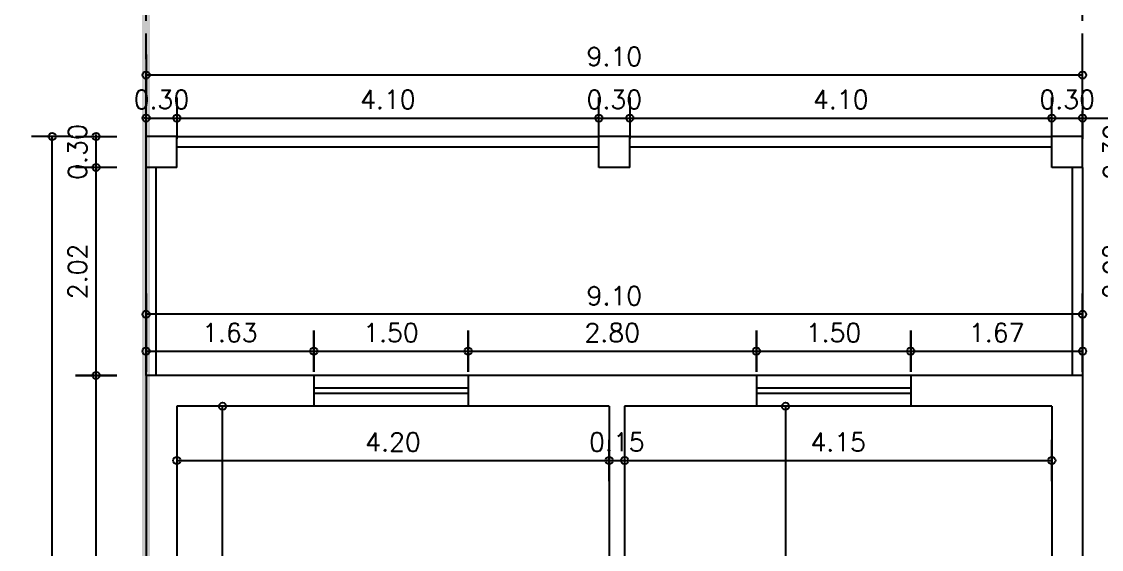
# Model space of a CAD drawing. Header units: inches. Extents: x 195 to 311, y -195 to -148.
# Drawn here: x 283.16 to 293.65, y -161.15 to -156.02 of the extents above; entities that cross this region are included whole.
import ezdxf

# ---------------------------------------------------------------- set-up
doc = ezdxf.new("R2010")
doc.units = ezdxf.units.IN
doc.header["$MEASUREMENT"] = 0
for name, pattern in [('ACAD_ISO04W100', [30.5, 24, -3, 0.5, -3]), ('DASHDOT', [25.4, 12.7, -6.35, 0, -6.35]), ('HIDDEN', [0.375, 0.25, -0.125])]:
    doc.linetypes.add(name, pattern=pattern)
doc.layers.get('0').update_dxf_attribs({"linetype": 'CONTINUOUS'})
doc.layers.get('DEFPOINTS').update_dxf_attribs({"linetype": 'CONTINUOUS'})
for name, color, linetype in [('cotas', 7, 'CONTINUOUS'), ('LIMITE', 1, 'ACAD_ISO04W100'), ('paredes', 2, 'CONTINUOUS'), ('vão', 1, 'CONTINUOUS')]:
    doc.layers.add(name, color=color, linetype=linetype)
doc.styles.add('ROMANS', font='romans.shx', dxfattribs={"height": 0.18})
doc.dimstyles.new('LIN-100', dxfattribs={"dimtxt": 0.19, "dimasz": 0.01, "dimexe": 0.18, "dimexo": 0, "dimgap": 0.09, "dimtad": 1, "dimtoh": 1, "dimzin": 0, "dimdsep": 46, "dimtxsty": 'ROMANS', "dimblk1": 'COTA', "dimblk2": 'COTA1', "dimsah": 1, "dimcen": 0.09, "dimse1": 1, "dimse2": 1, "dimclrd": 4, "dimclre": 4, "dimadec": 0, "dimazin": 0, "dimtfac": 1, "dimtix": 1, "dimtmove": 2, "dimatfit": 3, "dimldrblk": 'COTA', "dimfxl": 0, "dimtolj": 1, "dimtzin": 0, "dimarcsym": 0})

# ---------------------------------------------------------------- blocks, each defined once
blk = doc.blocks.new('COTA')
at = {"color": 4}
blk.add_line((0, -20.1), (0, 20.1), dxfattribs=at)
at = {"color": 2}
blk.add_circle((0, 0), 3.52, dxfattribs=at)
blk = doc.blocks.new('COTA1')
at = {"color": 4}
blk.add_line((0, -20.1), (0, 20.1), dxfattribs=at)
at = {"color": 2}
blk.add_circle((0, 0), 3.52, dxfattribs=at)
blk = doc.blocks.new('*D60')
at = {"layer": 'cotas', "color": 4, "lineweight": -2}
blk.add_line((283.886, -168.228), (283.886, -159.468), dxfattribs=at)
at = {"layer": 'DEFPOINTS', "color": 0}
for p in [(283.886, -159.458), (284.371, -159.458), (284.371, -168.238)]:
    blk.add_point(p, dxfattribs=at)
at = {"layer": 'cotas', "color": 4, "lineweight": -2, "xscale": 0.01, "yscale": 0.01, "zscale": 0.01}
for name, p, rotation in [('COTA1', (283.886, -159.458), 90), ('COTA', (283.886, -168.238), 270)]:
    blk.add_blockref(name, p, dxfattribs=dict(at, rotation=rotation))
at = {"layer": 'cotas', "color": 0, "insert": (283.706, -163.848), "char_height": 0.18, "attachment_point": 5, "rotation": 90, "style": 'ROMANS'}
blk.add_mtext('\\A1;8.78', dxfattribs=at)
blk = doc.blocks.new('*D61')
at = {"layer": 'cotas', "color": 4, "lineweight": -2}
blk.add_line((283.886, -159.448), (283.886, -157.448), dxfattribs=at)
at = {"layer": 'DEFPOINTS', "color": 0}
for p in [(283.886, -157.438), (284.371, -157.438), (284.371, -159.458)]:
    blk.add_point(p, dxfattribs=at)
at = {"layer": 'cotas', "color": 4, "lineweight": -2, "xscale": 0.01, "yscale": 0.01, "zscale": 0.01}
for name, p, rotation in [('COTA1', (283.886, -157.438), 90), ('COTA', (283.886, -159.458), 270)]:
    blk.add_blockref(name, p, dxfattribs=dict(at, rotation=rotation))
at = {"layer": 'cotas', "color": 0, "insert": (283.706, -158.448), "char_height": 0.18, "attachment_point": 5, "rotation": 90, "style": 'ROMANS'}
blk.add_mtext('\\A1;2.02', dxfattribs=at)
blk = doc.blocks.new('*D62')
at = {"layer": 'cotas', "color": 4, "lineweight": -2}
for p, q in [((283.886, -157.128), (283.886, -157.118)), ((283.886, -157.438), (283.886, -157.138)), ((283.886, -157.448), (283.886, -157.458))]:
    blk.add_line(p, q, dxfattribs=at)
at = {"layer": 'DEFPOINTS', "color": 0}
for p in [(283.886, -157.138), (284.371, -157.138), (284.371, -157.438)]:
    blk.add_point(p, dxfattribs=at)
at = {"layer": 'cotas', "color": 4, "lineweight": -2, "xscale": 0.01, "yscale": 0.01, "zscale": 0.01}
for name, p, rotation in [('COTA1', (283.886, -157.138), 270), ('COTA', (283.886, -157.438), 90)]:
    blk.add_blockref(name, p, dxfattribs=dict(at, rotation=rotation))
at = {"layer": 'cotas', "color": 0, "insert": (283.706, -157.288), "char_height": 0.18, "attachment_point": 5, "rotation": 90, "style": 'ROMANS'}
blk.add_mtext('\\A1;0.30', dxfattribs=at)
blk = doc.blocks.new('*D68')
at = {"layer": 'cotas', "color": 4, "lineweight": -2}
blk.add_line((293.941, -168.228), (293.941, -159.468), dxfattribs=at)
at = {"layer": 'DEFPOINTS', "color": 0}
for p in [(293.471, -159.458), (293.941, -159.458), (293.471, -168.238)]:
    blk.add_point(p, dxfattribs=at)
at = {"layer": 'cotas', "color": 4, "lineweight": -2, "xscale": 0.01, "yscale": 0.01, "zscale": 0.01}
for name, p, rotation in [('COTA1', (293.941, -159.458), 90), ('COTA', (293.941, -168.238), 270)]:
    blk.add_blockref(name, p, dxfattribs=dict(at, rotation=rotation))
at = {"layer": 'cotas', "color": 0, "insert": (293.761, -163.848), "char_height": 0.18, "attachment_point": 5, "rotation": 90, "style": 'ROMANS'}
blk.add_mtext('\\A1;8.78', dxfattribs=at)
blk = doc.blocks.new('*D69')
at = {"layer": 'cotas', "color": 4, "lineweight": -2}
blk.add_line((293.941, -159.448), (293.941, -157.448), dxfattribs=at)
at = {"layer": 'DEFPOINTS', "color": 0}
for p in [(293.471, -157.438), (293.941, -157.438), (293.471, -159.458)]:
    blk.add_point(p, dxfattribs=at)
at = {"layer": 'cotas', "color": 4, "lineweight": -2, "xscale": 0.01, "yscale": 0.01, "zscale": 0.01}
for name, p, rotation in [('COTA1', (293.941, -157.438), 90), ('COTA', (293.941, -159.458), 270)]:
    blk.add_blockref(name, p, dxfattribs=dict(at, rotation=rotation))
at = {"layer": 'cotas', "color": 0, "insert": (293.761, -158.448), "char_height": 0.18, "attachment_point": 5, "rotation": 90, "style": 'ROMANS'}
blk.add_mtext('\\A1;2.02', dxfattribs=at)
blk = doc.blocks.new('*D70')
at = {"layer": 'cotas', "color": 4, "lineweight": -2}
for p, q in [((293.941, -157.128), (293.941, -157.118)), ((293.941, -157.438), (293.941, -157.138)), ((293.941, -157.448), (293.941, -157.458))]:
    blk.add_line(p, q, dxfattribs=at)
at = {"layer": 'DEFPOINTS', "color": 0}
for p in [(293.471, -157.138), (293.941, -157.138), (293.471, -157.438)]:
    blk.add_point(p, dxfattribs=at)
at = {"layer": 'cotas', "color": 4, "lineweight": -2, "xscale": 0.01, "yscale": 0.01, "zscale": 0.01}
for name, p, rotation in [('COTA1', (293.941, -157.138), 270), ('COTA', (293.941, -157.438), 90)]:
    blk.add_blockref(name, p, dxfattribs=dict(at, rotation=rotation))
at = {"layer": 'cotas', "color": 0, "insert": (293.761, -157.288), "char_height": 0.18, "attachment_point": 5, "rotation": 90, "style": 'ROMANS'}
blk.add_mtext('\\A1;0.30', dxfattribs=at)
blk = doc.blocks.new('*D71')
at = {"layer": 'cotas', "color": 4, "lineweight": -2}
for p, q in [((284.361, -156.959), (284.351, -156.959)), ((284.371, -156.959), (284.671, -156.959)), ((284.681, -156.959), (284.691, -156.959))]:
    blk.add_line(p, q, dxfattribs=at)
at = {"layer": 'DEFPOINTS', "color": 0}
for p in [(284.671, -156.959), (284.371, -157.138), (284.671, -157.138)]:
    blk.add_point(p, dxfattribs=at)
at = {"layer": 'cotas', "color": 4, "lineweight": -2, "xscale": 0.01, "yscale": 0.01, "zscale": 0.01}
blk.add_blockref('COTA', (284.371, -156.959), dxfattribs=at)
at = {"layer": 'cotas', "color": 4, "lineweight": -2, "xscale": 0.01, "yscale": 0.01, "zscale": 0.01, "rotation": 180}
blk.add_blockref('COTA1', (284.671, -156.959), dxfattribs=at)
at = {"layer": 'cotas', "color": 0, "insert": (284.521, -156.779), "char_height": 0.18, "attachment_point": 5, "style": 'ROMANS'}
blk.add_mtext('\\A1;0.30', dxfattribs=at)
blk = doc.blocks.new('*D72')
at = {"layer": 'cotas', "color": 4, "lineweight": -2}
blk.add_line((284.681, -156.959), (288.761, -156.959), dxfattribs=at)
at = {"layer": 'DEFPOINTS', "color": 0}
for p in [(288.771, -156.959), (284.671, -157.138), (288.771, -157.138)]:
    blk.add_point(p, dxfattribs=at)
at = {"layer": 'cotas', "color": 4, "lineweight": -2, "xscale": 0.01, "yscale": 0.01, "zscale": 0.01}
for name, p, rotation in [('COTA', (284.671, -156.959), 180.0000000000106), ('COTA1', (288.771, -156.959), 1.058488597991058e-11)]:
    blk.add_blockref(name, p, dxfattribs=dict(at, rotation=rotation))
at = {"layer": 'cotas', "color": 0, "insert": (286.721, -156.779), "char_height": 0.18, "attachment_point": 5, "style": 'ROMANS'}
blk.add_mtext('\\A1;4.10', dxfattribs=at)
blk = doc.blocks.new('*D73')
at = {"layer": 'cotas', "color": 4, "lineweight": -2}
for p, q in [((288.761, -156.959), (288.751, -156.959)), ((288.771, -156.959), (289.071, -156.959)), ((289.081, -156.959), (289.091, -156.959))]:
    blk.add_line(p, q, dxfattribs=at)
at = {"layer": 'DEFPOINTS', "color": 0}
for p in [(289.071, -156.959), (288.771, -157.138), (289.071, -157.138)]:
    blk.add_point(p, dxfattribs=at)
at = {"layer": 'cotas', "color": 4, "lineweight": -2, "xscale": 0.01, "yscale": 0.01, "zscale": 0.01}
for name, p, rotation in [('COTA', (288.771, -156.959), 1.055155962603749e-11), ('COTA1', (289.071, -156.959), 180.0000000000106)]:
    blk.add_blockref(name, p, dxfattribs=dict(at, rotation=rotation))
at = {"layer": 'cotas', "color": 0, "insert": (288.921, -156.779), "char_height": 0.18, "attachment_point": 5, "style": 'ROMANS'}
blk.add_mtext('\\A1;0.30', dxfattribs=at)
blk = doc.blocks.new('*D74')
at = {"layer": 'cotas', "color": 4, "lineweight": -2}
blk.add_line((289.081, -156.959), (293.161, -156.959), dxfattribs=at)
at = {"layer": 'DEFPOINTS', "color": 0}
for p in [(293.171, -156.959), (289.071, -157.138), (293.171, -157.138)]:
    blk.add_point(p, dxfattribs=at)
at = {"layer": 'cotas', "color": 4, "lineweight": -2, "xscale": 0.01, "yscale": 0.01, "zscale": 0.01}
for name, p, rotation in [('COTA', (289.071, -156.959), 180.0000000000106), ('COTA1', (293.171, -156.959), 1.058488597991058e-11)]:
    blk.add_blockref(name, p, dxfattribs=dict(at, rotation=rotation))
at = {"layer": 'cotas', "color": 0, "insert": (291.121, -156.779), "char_height": 0.18, "attachment_point": 5, "style": 'ROMANS'}
blk.add_mtext('\\A1;4.10', dxfattribs=at)
blk = doc.blocks.new('*D75')
at = {"layer": 'cotas', "color": 4, "lineweight": -2}
for p, q in [((293.161, -156.959), (293.151, -156.959)), ((293.171, -156.959), (293.471, -156.959)), ((293.481, -156.959), (293.491, -156.959))]:
    blk.add_line(p, q, dxfattribs=at)
at = {"layer": 'DEFPOINTS', "color": 0}
for p in [(293.471, -156.959), (293.171, -157.138), (293.471, -157.138)]:
    blk.add_point(p, dxfattribs=at)
at = {"layer": 'cotas', "color": 4, "lineweight": -2, "xscale": 0.01, "yscale": 0.01, "zscale": 0.01}
for name, p, rotation in [('COTA', (293.171, -156.959), 1.055155962603749e-11), ('COTA1', (293.471, -156.959), 180.0000000000106)]:
    blk.add_blockref(name, p, dxfattribs=dict(at, rotation=rotation))
at = {"layer": 'cotas', "color": 0, "insert": (293.321, -156.779), "char_height": 0.18, "attachment_point": 5, "style": 'ROMANS'}
blk.add_mtext('\\A1;0.30', dxfattribs=at)
blk = doc.blocks.new('*D76')
at = {"layer": 'cotas', "color": 4, "lineweight": -2}
blk.add_line((284.381, -159.223), (285.991, -159.223), dxfattribs=at)
at = {"layer": 'DEFPOINTS', "color": 0}
for p in [(286.001, -159.223), (284.371, -159.458), (286.001, -159.458)]:
    blk.add_point(p, dxfattribs=at)
at = {"layer": 'cotas', "color": 4, "lineweight": -2, "xscale": 0.01, "yscale": 0.01, "zscale": 0.01, "rotation": 180}
blk.add_blockref('COTA', (284.371, -159.223), dxfattribs=at)
at = {"layer": 'cotas', "color": 4, "lineweight": -2, "xscale": 0.01, "yscale": 0.01, "zscale": 0.01}
blk.add_blockref('COTA1', (286.001, -159.223), dxfattribs=at)
at = {"layer": 'cotas', "color": 0, "insert": (285.186, -159.043), "char_height": 0.18, "attachment_point": 5, "style": 'ROMANS'}
blk.add_mtext('\\A1;1.63', dxfattribs=at)
blk = doc.blocks.new('*D77')
at = {"layer": 'cotas', "color": 4, "lineweight": -2}
blk.add_line((286.011, -159.223), (287.491, -159.223), dxfattribs=at)
at = {"layer": 'DEFPOINTS', "color": 0}
for p in [(287.501, -159.223), (286.001, -159.458), (287.501, -159.458)]:
    blk.add_point(p, dxfattribs=at)
at = {"layer": 'cotas', "color": 4, "lineweight": -2, "xscale": 0.01, "yscale": 0.01, "zscale": 0.01}
for name, p, rotation in [('COTA', (286.001, -159.223), 180.0000000000057), ('COTA1', (287.501, -159.223), 5.699553989182623e-12)]:
    blk.add_blockref(name, p, dxfattribs=dict(at, rotation=rotation))
at = {"layer": 'cotas', "color": 0, "insert": (286.751, -159.043), "char_height": 0.18, "attachment_point": 5, "style": 'ROMANS'}
blk.add_mtext('\\A1;1.50', dxfattribs=at)
blk = doc.blocks.new('*D78')
at = {"layer": 'cotas', "color": 4, "lineweight": -2}
blk.add_line((287.511, -159.223), (290.291, -159.223), dxfattribs=at)
at = {"layer": 'DEFPOINTS', "color": 0}
for p in [(290.301, -159.223), (287.501, -159.458), (290.301, -159.458)]:
    blk.add_point(p, dxfattribs=at)
at = {"layer": 'cotas', "color": 4, "lineweight": -2, "xscale": 0.01, "yscale": 0.01, "zscale": 0.01}
for name, p, rotation in [('COTA', (287.501, -159.223), 180.0000000000057), ('COTA1', (290.301, -159.223), 5.699553989182623e-12)]:
    blk.add_blockref(name, p, dxfattribs=dict(at, rotation=rotation))
at = {"layer": 'cotas', "color": 0, "insert": (288.901, -159.043), "char_height": 0.18, "attachment_point": 5, "style": 'ROMANS'}
blk.add_mtext('\\A1;2.80', dxfattribs=at)
blk = doc.blocks.new('*D79')
at = {"layer": 'cotas', "color": 4, "lineweight": -2}
blk.add_line((290.311, -159.223), (291.791, -159.223), dxfattribs=at)
at = {"layer": 'DEFPOINTS', "color": 0}
for p in [(291.801, -159.223), (290.301, -159.458), (291.801, -159.458)]:
    blk.add_point(p, dxfattribs=at)
at = {"layer": 'cotas', "color": 4, "lineweight": -2, "xscale": 0.01, "yscale": 0.01, "zscale": 0.01}
for name, p, rotation in [('COTA', (290.301, -159.223), 180.0000000000057), ('COTA1', (291.801, -159.223), 5.699553989182623e-12)]:
    blk.add_blockref(name, p, dxfattribs=dict(at, rotation=rotation))
at = {"layer": 'cotas', "color": 0, "insert": (291.051, -159.043), "char_height": 0.18, "attachment_point": 5, "style": 'ROMANS'}
blk.add_mtext('\\A1;1.50', dxfattribs=at)
blk = doc.blocks.new('*D80')
at = {"layer": 'cotas', "color": 4, "lineweight": -2}
blk.add_line((291.811, -159.223), (293.461, -159.223), dxfattribs=at)
at = {"layer": 'DEFPOINTS', "color": 0}
for p in [(293.471, -159.223), (291.801, -159.458), (293.471, -159.458)]:
    blk.add_point(p, dxfattribs=at)
at = {"layer": 'cotas', "color": 4, "lineweight": -2, "xscale": 0.01, "yscale": 0.01, "zscale": 0.01}
for name, p, rotation in [('COTA', (291.801, -159.223), 180.0000000000057), ('COTA1', (293.471, -159.223), 5.699553989182623e-12)]:
    blk.add_blockref(name, p, dxfattribs=dict(at, rotation=rotation))
at = {"layer": 'cotas', "color": 0, "insert": (292.636, -159.043), "char_height": 0.18, "attachment_point": 5, "style": 'ROMANS'}
blk.add_mtext('\\A1;1.67', dxfattribs=at)
blk = doc.blocks.new('*D81')
at = {"layer": 'cotas', "color": 4, "lineweight": -2}
blk.add_line((284.681, -160.285), (288.861, -160.285), dxfattribs=at)
at = {"layer": 'DEFPOINTS', "color": 0}
for p in [(284.671, -159.758), (288.871, -159.758), (288.871, -160.285)]:
    blk.add_point(p, dxfattribs=at)
at = {"layer": 'cotas', "color": 4, "lineweight": -2, "xscale": 0.01, "yscale": 0.01, "zscale": 0.01, "rotation": 180}
blk.add_blockref('COTA', (284.671, -160.285), dxfattribs=at)
at = {"layer": 'cotas', "color": 4, "lineweight": -2, "xscale": 0.01, "yscale": 0.01, "zscale": 0.01}
blk.add_blockref('COTA1', (288.871, -160.285), dxfattribs=at)
at = {"layer": 'cotas', "color": 0, "insert": (286.771, -160.105), "char_height": 0.18, "attachment_point": 5, "style": 'ROMANS'}
blk.add_mtext('\\A1;4.20', dxfattribs=at)
blk = doc.blocks.new('*D82')
at = {"layer": 'cotas', "color": 4, "lineweight": -2}
for p, q in [((288.861, -160.285), (288.851, -160.285)), ((288.871, -160.285), (289.021, -160.285)), ((289.031, -160.285), (289.041, -160.285))]:
    blk.add_line(p, q, dxfattribs=at)
at = {"layer": 'DEFPOINTS', "color": 0}
for p in [(288.871, -159.758), (289.021, -159.758), (289.021, -160.285)]:
    blk.add_point(p, dxfattribs=at)
at = {"layer": 'cotas', "color": 4, "lineweight": -2, "xscale": 0.01, "yscale": 0.01, "zscale": 0.01}
blk.add_blockref('COTA', (288.871, -160.285), dxfattribs=at)
at = {"layer": 'cotas', "color": 4, "lineweight": -2, "xscale": 0.01, "yscale": 0.01, "zscale": 0.01, "rotation": 180}
blk.add_blockref('COTA1', (289.021, -160.285), dxfattribs=at)
at = {"layer": 'cotas', "color": 0, "insert": (288.946, -160.105), "char_height": 0.18, "attachment_point": 5, "style": 'ROMANS'}
blk.add_mtext('\\A1;0.15', dxfattribs=at)
blk = doc.blocks.new('*D83')
at = {"layer": 'cotas', "color": 4, "lineweight": -2}
blk.add_line((289.031, -160.285), (293.161, -160.285), dxfattribs=at)
at = {"layer": 'DEFPOINTS', "color": 0}
for p in [(289.021, -159.758), (293.171, -159.758), (293.171, -160.285)]:
    blk.add_point(p, dxfattribs=at)
at = {"layer": 'cotas', "color": 4, "lineweight": -2, "xscale": 0.01, "yscale": 0.01, "zscale": 0.01, "rotation": 180}
blk.add_blockref('COTA', (289.021, -160.285), dxfattribs=at)
at = {"layer": 'cotas', "color": 4, "lineweight": -2, "xscale": 0.01, "yscale": 0.01, "zscale": 0.01}
blk.add_blockref('COTA1', (293.171, -160.285), dxfattribs=at)
at = {"layer": 'cotas', "color": 0, "insert": (291.096, -160.105), "char_height": 0.18, "attachment_point": 5, "style": 'ROMANS'}
blk.add_mtext('\\A1;4.15', dxfattribs=at)
blk = doc.blocks.new('*D86')
at = {"layer": 'cotas', "color": 4, "lineweight": -2}
blk.add_line((285.115, -164.948), (285.115, -159.768), dxfattribs=at)
at = {"layer": 'DEFPOINTS', "color": 0}
for p in [(284.671, -159.758), (285.115, -159.758), (284.671, -164.958)]:
    blk.add_point(p, dxfattribs=at)
at = {"layer": 'cotas', "color": 4, "lineweight": -2, "xscale": 0.01, "yscale": 0.01, "zscale": 0.01}
for name, p, rotation in [('COTA1', (285.115, -159.758), 90), ('COTA', (285.115, -164.958), 270)]:
    blk.add_blockref(name, p, dxfattribs=dict(at, rotation=rotation))
at = {"layer": 'cotas', "color": 0, "insert": (284.935, -162.358), "char_height": 0.18, "attachment_point": 5, "rotation": 90, "style": 'ROMANS'}
blk.add_mtext('\\A1;5.20', dxfattribs=at)
blk = doc.blocks.new('*D90')
at = {"layer": 'cotas', "color": 4, "lineweight": -2}
blk.add_line((290.585, -159.768), (290.585, -163.698), dxfattribs=at)
at = {"layer": 'DEFPOINTS', "color": 0}
for p in [(290.301, -159.758), (290.301, -163.708), (290.585, -163.708)]:
    blk.add_point(p, dxfattribs=at)
at = {"layer": 'cotas', "color": 4, "lineweight": -2, "xscale": 0.01, "yscale": 0.01, "zscale": 0.01}
for name, p, rotation in [('COTA', (290.585, -159.758), 90), ('COTA1', (290.585, -163.708), 270)]:
    blk.add_blockref(name, p, dxfattribs=dict(at, rotation=rotation))
at = {"layer": 'cotas', "color": 0, "insert": (290.405, -161.733), "char_height": 0.18, "attachment_point": 5, "rotation": 90, "style": 'ROMANS'}
blk.add_mtext('\\A1;3.95', dxfattribs=at)
blk = doc.blocks.new('*D96')
at = {"layer": 'cotas', "color": 4, "lineweight": -2}
blk.add_line((293.461, -158.865), (284.381, -158.865), dxfattribs=at)
at = {"layer": 'DEFPOINTS', "color": 0}
for p in [(284.371, -158.865), (284.371, -159.458), (293.471, -159.458)]:
    blk.add_point(p, dxfattribs=at)
at = {"layer": 'cotas', "color": 4, "lineweight": -2, "xscale": 0.01, "yscale": 0.01, "zscale": 0.01, "rotation": 180}
blk.add_blockref('COTA1', (284.371, -158.865), dxfattribs=at)
at = {"layer": 'cotas', "color": 4, "lineweight": -2, "xscale": 0.01, "yscale": 0.01, "zscale": 0.01}
blk.add_blockref('COTA', (293.471, -158.865), dxfattribs=at)
at = {"layer": 'cotas', "color": 0, "insert": (288.921, -158.685), "char_height": 0.18, "attachment_point": 5, "style": 'ROMANS'}
blk.add_mtext('\\A1;9.10', dxfattribs=at)
blk = doc.blocks.new('*D97')
at = {"layer": 'cotas', "color": 4, "lineweight": -2}
blk.add_line((293.461, -156.541), (284.381, -156.541), dxfattribs=at)
at = {"layer": 'DEFPOINTS', "color": 0}
for p in [(284.371, -156.541), (284.371, -157.288), (293.471, -157.288)]:
    blk.add_point(p, dxfattribs=at)
at = {"layer": 'cotas', "color": 4, "lineweight": -2, "xscale": 0.01, "yscale": 0.01, "zscale": 0.01, "rotation": 180}
blk.add_blockref('COTA1', (284.371, -156.541), dxfattribs=at)
at = {"layer": 'cotas', "color": 4, "lineweight": -2, "xscale": 0.01, "yscale": 0.01, "zscale": 0.01}
blk.add_blockref('COTA', (293.471, -156.541), dxfattribs=at)
at = {"layer": 'cotas', "color": 0, "insert": (288.921, -156.361), "char_height": 0.18, "attachment_point": 5, "style": 'ROMANS'}
blk.add_mtext('\\A1;9.10', dxfattribs=at)
blk = doc.blocks.new('*D98')
at = {"layer": 'cotas', "color": 4, "lineweight": -2}
blk.add_line((283.46, -168.228), (283.46, -157.148), dxfattribs=at)
at = {"layer": 'DEFPOINTS', "color": 0}
for p in [(283.46, -157.138), (284.371, -157.138), (284.371, -168.238)]:
    blk.add_point(p, dxfattribs=at)
at = {"layer": 'cotas', "color": 4, "lineweight": -2, "xscale": 0.01, "yscale": 0.01, "zscale": 0.01}
for name, p, rotation in [('COTA1', (283.46, -157.138), 90), ('COTA', (283.46, -168.238), 270)]:
    blk.add_blockref(name, p, dxfattribs=dict(at, rotation=rotation))
at = {"layer": 'cotas', "color": 0, "insert": (283.28, -162.688), "char_height": 0.18, "attachment_point": 5, "rotation": 90, "style": 'ROMANS'}
blk.add_mtext('\\A1;11.10', dxfattribs=at)
blk = doc.blocks.new('*D100')
at = {"layer": 'cotas', "color": 4, "lineweight": -2}
blk.add_line((293.481, -156.959), (294.361, -156.959), dxfattribs=at)
at = {"layer": 'DEFPOINTS', "color": 0}
for p in [(293.471, -156.959), (294.371, -156.959), (294.371, -156.959)]:
    blk.add_point(p, dxfattribs=at)
at = {"layer": 'cotas', "color": 4, "lineweight": -2, "xscale": 0.01, "yscale": 0.01, "zscale": 0.01, "rotation": 180}
blk.add_blockref('COTA', (293.471, -156.959), dxfattribs=at)
at = {"layer": 'cotas', "color": 4, "lineweight": -2, "xscale": 0.01, "yscale": 0.01, "zscale": 0.01}
blk.add_blockref('COTA1', (294.371, -156.959), dxfattribs=at)
at = {"layer": 'cotas', "color": 0, "insert": (294.056, -156.779), "char_height": 0.18, "attachment_point": 5, "style": 'ROMANS'}
blk.add_mtext('\\A1;0.90', dxfattribs=at)

msp = doc.modelspace()

# ---------------------------------------------------------------- linework, layer by layer
at = {"layer": 'LIMITE', "linetype": 'DASHDOT', "ltscale": 0.1, "const_width": 0.075}
msp.add_lwpolyline([(293.285, -176.351), (284.371, -169.968), (284.371, -165.988), (284.371, -153.988), (284.621, -150.788), (286.871, -151.388), (294.371, -151.788), (294.371, -165.988), (298.99, -170.461)], dxfattribs=at)
at = {"layer": 'paredes'}
for p, q in [((284.671, -157.138), (284.371, -157.138)), ((284.371, -157.438), (284.371, -157.138)), ((284.671, -157.438), (284.671, -157.138)), ((289.071, -157.138), (288.771, -157.138)), ((288.771, -157.438), (288.771, -157.138)), ((289.071, -157.438), (289.071, -157.138)), ((293.471, -157.138), (293.171, -157.138)), ((293.171, -157.438), (293.171, -157.138)), ((293.471, -157.438), (293.471, -157.138)), ((284.671, -157.438), (284.371, -157.438)), ((289.071, -157.438), (288.771, -157.438)), ((293.471, -157.438), (293.171, -157.438)), ((284.371, -159.458), (284.371, -168.238)), ((286.001, -159.458), (284.371, -159.458)), ((286.001, -159.458), (286.001, -159.758)), ((287.501, -159.458), (287.501, -159.758)), ((290.301, -159.458), (287.501, -159.458)), ((290.301, -159.458), (290.301, -159.758)), ((291.801, -159.458), (291.801, -159.758)), ((293.471, -159.458), (291.801, -159.458)), ((293.471, -159.458), (293.471, -168.238)), ((284.671, -159.758), (284.671, -164.958)), ((286.001, -159.758), (284.671, -159.758)), ((288.871, -159.758), (287.501, -159.758)), ((288.871, -159.758), (288.871, -164.158)), ((289.021, -159.758), (289.021, -163.708)), ((290.301, -159.758), (289.021, -159.758)), ((293.171, -159.758), (291.801, -159.758)), ((293.171, -159.758), (293.171, -163.708))]:
    msp.add_line(p, q, dxfattribs=at)
at = {"layer": 'vão', "linetype": 'HIDDEN'}
for p, q in [((284.371, -157.138), (284.371, -153.988)), ((293.471, -157.138), (293.471, -153.988))]:
    msp.add_line(p, q, dxfattribs=at)
at = {"layer": 'vão'}
for p, q in [((284.671, -157.138), (288.771, -157.138)), ((289.071, -157.138), (293.171, -157.138)), ((284.671, -157.238), (288.771, -157.238)), ((289.071, -157.238), (293.171, -157.238)), ((284.371, -159.458), (284.371, -157.438)), ((284.471, -159.458), (284.471, -157.438)), ((293.371, -157.438), (293.371, -159.458)), ((293.471, -157.438), (293.471, -159.458)), ((287.501, -159.458), (286.001, -159.458)), ((291.801, -159.458), (290.301, -159.458)), ((287.501, -159.583), (286.001, -159.583)), ((287.501, -159.633), (286.001, -159.633)), ((291.801, -159.583), (290.301, -159.583)), ((291.801, -159.633), (290.301, -159.633)), ((287.501, -159.758), (286.001, -159.758)), ((291.801, -159.758), (290.301, -159.758))]:
    msp.add_line(p, q, dxfattribs=at)

# ---------------------------------------------------------------- dimensions: what is measured, and where the dimension line sits
at = {"layer": 'cotas'}
for p1, p2, distance, picture, middle in [((293.471, -157.288), (284.371, -157.288), -0.747, '*D97', (288.921, -156.361)), ((284.371, -157.138), (284.671, -157.138), 0.179, '*D71', (284.521, -156.779)), ((284.371, -168.238), (284.371, -157.138), 0.911, '*D98', (283.28, -162.688)), ((293.471, -159.458), (284.371, -159.458), -0.593, '*D96', (288.921, -158.685)), ((284.371, -159.458), (286.001, -159.458), 0.235, '*D76', (285.186, -159.043)), ((284.371, -168.238), (284.371, -159.458), 0.485, '*D60', (283.706, -163.848)), ((293.471, -168.238), (293.471, -159.458), -0.469, '*D68', (293.761, -163.848)), ((284.671, -159.758), (288.871, -159.758), -0.527, '*D81', (286.771, -160.105)), ((290.301, -159.758), (290.301, -163.708), 0.284, '*D90', (290.405, -161.733))]:
    dim = msp.add_aligned_dim(p1=p1, p2=p2, distance=distance, dimstyle='LIN-100', dxfattribs=at)
    dim.commit()
    dim.dimension.update_dxf_attribs({"geometry": picture, "text_midpoint": middle})
for base, p1, p2, angle, picture, middle in [((288.771, -156.959), (284.671, -157.138), (288.771, -157.138), 180, '*D72', (286.721, -156.779)), ((289.071, -156.959), (288.771, -157.138), (289.071, -157.138), 180, '*D73', (288.921, -156.779)), ((293.171, -156.959), (289.071, -157.138), (293.171, -157.138), 180, '*D74', (291.121, -156.779)), ((293.471, -156.959), (293.171, -157.138), (293.471, -157.138), 180, '*D75', (293.321, -156.779)), ((283.886, -157.138), (284.371, -157.438), (284.371, -157.138), 270, '*D62', (283.706, -157.288)), ((293.941, -157.138), (293.471, -157.438), (293.471, -157.138), 270, '*D70', (293.761, -157.288)), ((283.886, -157.438), (284.371, -159.458), (284.371, -157.438), 270, '*D61', (283.706, -158.448)), ((293.941, -157.438), (293.471, -159.458), (293.471, -157.438), 270, '*D69', (293.761, -158.448)), ((287.501, -159.223), (286.001, -159.458), (287.501, -159.458), 180, '*D77', (286.751, -159.043)), ((290.301, -159.223), (287.501, -159.458), (290.301, -159.458), 180, '*D78', (288.901, -159.043)), ((291.801, -159.223), (290.301, -159.458), (291.801, -159.458), 180, '*D79', (291.051, -159.043)), ((293.471, -159.223), (291.801, -159.458), (293.471, -159.458), 180, '*D80', (292.636, -159.043)), ((285.115, -159.758), (284.671, -164.958), (284.671, -159.758), 270, '*D86', (284.935, -162.358)), ((289.021, -160.285), (288.871, -159.758), (289.021, -159.758), 180, '*D82', (288.946, -160.105)), ((293.171, -160.285), (289.021, -159.758), (293.171, -159.758), 180, '*D83', (291.096, -160.105))]:
    dim = msp.add_linear_dim(base=base, p1=p1, p2=p2, angle=angle, dimstyle='LIN-100', dxfattribs=at)
    dim.commit()
    dim.dimension.update_dxf_attribs({"geometry": picture, "text_midpoint": middle})
dim = msp.add_linear_dim(base=(294.371, -156.959), p1=(293.471, -156.959), p2=(294.371, -156.959), angle=0, dimstyle='LIN-100', dxfattribs=at)
dim.commit()
dim.dimension.update_dxf_attribs({"geometry": '*D100', "text_midpoint": (294.056, -156.779), "dimtype": 161})

doc.saveas('drawing.dxf')
